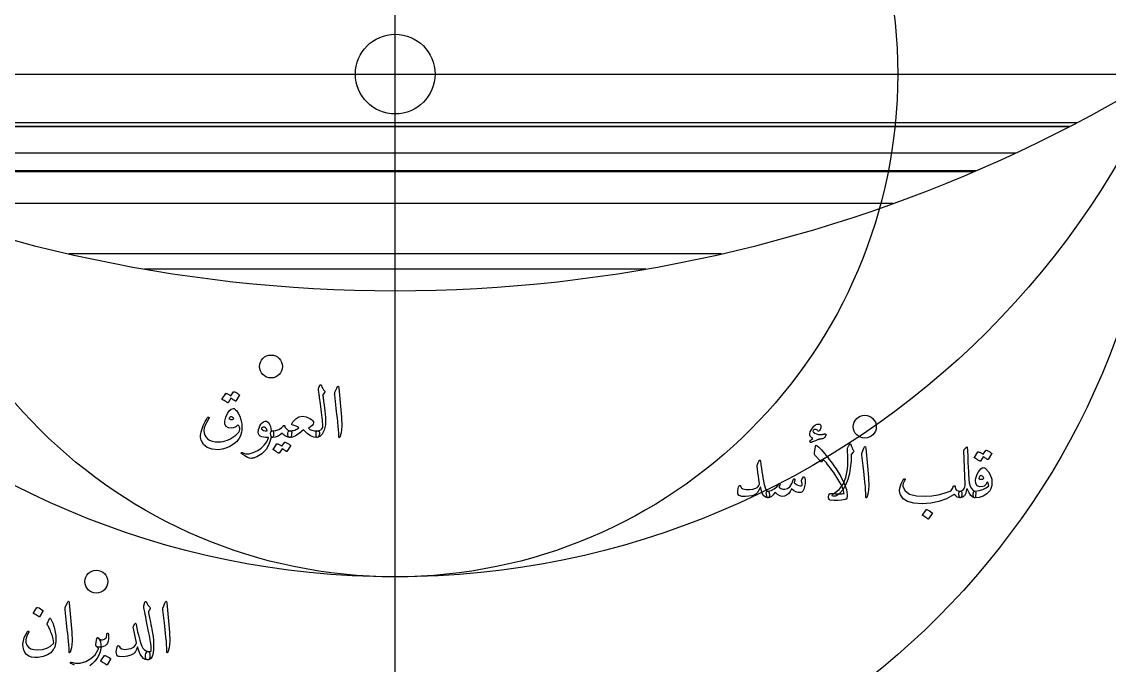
# Model space of a CAD drawing. Header units: millimetres. Extents: x -91 to 91, y -91 to 118.
# Drawn here: x -26.1 to 49.9, y -41.3 to 3.6 of the extents above; entities that cross this region are included whole.
import ezdxf

# ---------------------------------------------------------------- set-up
doc = ezdxf.new("R2010")
doc.units = ezdxf.units.MM
for name, color, linetype in [('CUT_INNER', 6, 'Continuous'), ('ENGRAVE', 7, 'Continuous'), ('ENGRAVE_FINE', 8, 'Continuous'), ('TEXT', 5, 'Continuous')]:
    doc.layers.add(name, color=color, linetype=linetype)

msp = doc.modelspace()

# ---------------------------------------------------------------- linework, layer by layer
at = {"layer": 'CUT_INNER'}
msp.add_circle((0, 0), 2.78, dxfattribs=at)
at = {"layer": 'ENGRAVE'}
for points in [[(0, -81.9), (0, 81.9)], [(0, -81.9), (0, 81.9)], [(-81.9, 0), (81.9, 0)]]:
    msp.add_lwpolyline(points, dxfattribs=at)
for centre, radius in [((0, 0), 90.5359), ((0, 0), 88.1535), ((0, 0), 83.7291), ((0, 0), 81.9), ((0, 23.4034), 58.4966), ((0, 0), 53.6109), ((0, 0), 35.0931), ((-8.672, -20.4102), 0.8), ((32.7963, -24.6168), 0.8), ((-20.8782, -35.4228), 0.8)]:
    msp.add_circle(centre, radius, dxfattribs=at)
msp.add_arc((0, 87.485), 102.6048, 219.725372, 320.274628, dxfattribs=at)
at = {"layer": 'ENGRAVE_FINE'}
for points in [[(47.6005, -3.4102), (-47.6005, -3.4102)], [(47.1392, -3.6503), (-47.1392, -3.6503)], [(47.0811, -3.6803), (-47.0811, -3.6803)], [(43.349, -5.5129), (-43.349, -5.5129)], [(40.5577, -6.7637), (-40.5577, -6.7637)], [(40.4367, -6.8157), (-40.4367, -6.8157)], [(34.7867, -9.0429), (-34.7867, -9.0429)], [(22.7858, -12.5578), (-22.7858, -12.5578)], [(17.5041, -13.6157), (-17.5041, -13.6157)]]:
    msp.add_lwpolyline(points, dxfattribs=at)
at = {"layer": 'TEXT'}
for points in [[(-5.3603, -21.9653), (-5.3255, -21.881), (-5.2983, -21.8142), (-5.279, -21.7648), (-5.2673, -21.7328), (-5.2583, -21.7125), (-5.2467, -21.6979), (-5.2325, -21.6892), (-5.2157, -21.6863), (-5.1966, -21.6895), (-5.1808, -21.6992), (-5.1682, -21.7154), (-5.1589, -21.738), (-5.1159, -21.8487), (-5.0646, -21.9485), (-5.0048, -22.0373), (-4.9367, -22.1151), (-4.9176, -22.14), (-4.9122, -22.1681), (-4.9202, -22.1994), (-4.9419, -22.234), (-5.0555, -22.3941), (-5.0478, -22.4658), (-5.04, -22.5362), (-5.0323, -22.6053), (-5.0245, -22.6731), (-5.0168, -22.7396), (-5.009, -22.8049), (-5.0013, -22.8688), (-4.9935, -22.9314), (-4.9222, -23.5114), (-4.8786, -23.9647), (-4.8628, -24.2915), (-4.8747, -24.4917), (-4.9722, -24.855), (-5.0994, -25.1233), (-5.2564, -25.2967), (-5.443, -25.3752), (-5.4482, -25.3752), (-5.4533, -25.3752), (-5.4585, -25.3752), (-5.4637, -25.3752), (-5.4944, -25.3461), (-5.514, -25.2796), (-5.5228, -25.1756), (-5.5205, -25.0342), (-5.5157, -24.9819), (-5.5011, -24.9438), (-5.4769, -24.9199), (-5.443, -24.9102), (-5.3119, -24.884), (-5.2028, -24.8366), (-5.1156, -24.7678), (-5.0504, -24.6777), (-5.0547, -24.5695), (-5.0626, -24.4465), (-5.0741, -24.3086), (-5.0891, -24.1559), (-5.1074, -23.9889), (-5.1285, -23.8084), (-5.1526, -23.6144), (-5.1795, -23.4067), (-5.2044, -23.2027), (-5.2273, -23.0193), (-5.2483, -22.8565), (-5.2673, -22.7144), (-5.2838, -22.593), (-5.2971, -22.4923), (-5.3071, -22.4122), (-5.3138, -22.3528), (-5.3655, -22.0583), (-5.3671, -22.0292), (-5.3668, -22.0041), (-5.3645, -21.9827), (-5.3603, -21.9653)], [(-4.0791, -21.9136), (-4.0297, -21.8181), (-3.9899, -21.7845), (-3.9599, -21.8129), (-3.9396, -21.9033), (-3.8207, -23.1691), (-3.75, -23.946), (-3.7342, -24.5666), (-3.7733, -25.0309), (-3.8672, -25.339), (-3.8844, -25.3642), (-3.8995, -25.3777), (-3.9128, -25.3797), (-3.9241, -25.37), (-3.9331, -25.3548), (-3.9396, -25.3351), (-3.9434, -25.3109), (-3.9447, -25.2822), (-3.9447, -25.0584), (-3.9551, -24.8211), (-3.9757, -24.5702), (-4.0067, -24.3057), (-4.0135, -24.2366), (-4.0339, -24.05), (-4.0678, -23.7458), (-4.1152, -23.3241), (-4.2289, -22.389), (-4.2315, -22.3392), (-4.2289, -22.2934), (-4.2211, -22.2514), (-4.2082, -22.2133)], [(-11.3018, -22.1823), (-11.2953, -22.1758), (-11.2863, -22.172), (-11.2746, -22.1707), (-11.2604, -22.172), (-11.2096, -22.191), (-11.1603, -22.212), (-11.1127, -22.2349), (-11.0667, -22.2598), (-11.022, -22.2869), (-10.9782, -22.3166), (-10.9354, -22.3489), (-10.8936, -22.3838), (-10.8855, -22.3944), (-10.882, -22.4057), (-10.883, -22.4177), (-10.8884, -22.4303), (-11.1364, -22.8229), (-11.1432, -22.8281), (-11.1532, -22.8281), (-11.1665, -22.8229), (-11.1829, -22.8126), (-11.1942, -22.8031), (-11.2126, -22.79), (-11.2382, -22.7734), (-11.2708, -22.7532), (-11.3108, -22.7291), (-11.3586, -22.7009), (-11.4141, -22.6684), (-11.4774, -22.6318), (-11.6737, -22.9366), (-11.6828, -22.946), (-11.6944, -22.9482), (-11.7086, -22.9434), (-11.7254, -22.9314), (-11.7399, -22.9211), (-11.7629, -22.9056), (-11.7942, -22.8849), (-11.8339, -22.8591), (-11.8827, -22.8281), (-11.9411, -22.7919), (-12.0092, -22.7506), (-12.0871, -22.7041), (-12.0951, -22.6964), (-12.0987, -22.6886), (-12.0977, -22.6809), (-12.0922, -22.6731), (-11.8391, -22.296), (-11.8326, -22.2895), (-11.8236, -22.2856), (-11.812, -22.2843), (-11.7977, -22.2856), (-11.7545, -22.2997), (-11.7125, -22.316), (-11.6718, -22.3345), (-11.6324, -22.3554), (-11.5943, -22.3781), (-11.5575, -22.4025), (-11.522, -22.4285), (-11.4878, -22.4561)], [(-11.3018, -23.3447), (-11.2533, -23.3541), (-11.201, -23.3822), (-11.1448, -23.429), (-11.0848, -23.4946), (-10.9614, -23.6715), (-10.86, -23.8821), (-10.7806, -24.1262), (-10.7231, -24.4039), (-10.7063, -24.5495), (-10.7025, -24.6971), (-10.7115, -24.8466), (-10.7335, -24.998), (-10.809, -25.2441), (-10.9272, -25.4656), (-11.088, -25.6625), (-11.2914, -25.835), (-11.5591, -25.9987), (-11.8249, -26.1178), (-12.0887, -26.1924), (-12.3506, -26.2225), (-12.7826, -26.1928), (-13.1281, -26.0726), (-13.3871, -25.8621), (-13.5595, -25.5612), (-13.586, -25.4588), (-13.5983, -25.348), (-13.5963, -25.2289), (-13.5802, -25.1013), (-13.5543, -24.9617), (-13.5182, -24.8217), (-13.4717, -24.6814), (-13.4148, -24.5408), (-13.3486, -24.3998), (-13.2741, -24.2586), (-13.1911, -24.117), (-13.0997, -23.9751), (-13.0865, -23.9599), (-13.0726, -23.9505), (-13.058, -23.947), (-13.0429, -23.9492), (-13.0264, -23.955), (-13.0132, -23.9621), (-13.0031, -23.9705), (-12.9964, -23.9802), (-12.9912, -23.9941), (-12.9912, -24.0099), (-12.9964, -24.0277), (-13.0067, -24.0474), (-13.1585, -24.2873), (-13.2676, -24.5059), (-13.3341, -24.7032), (-13.358, -24.8792), (-13.3445, -25.0432), (-13.2986, -25.1943), (-13.2205, -25.3325), (-13.11, -25.4578), (-12.9654, -25.5628), (-12.7897, -25.6348), (-12.583, -25.6738), (-12.3454, -25.68), (-12.1838, -25.6658), (-12.0244, -25.6387), (-11.8673, -25.5986), (-11.7125, -25.5457), (-11.5602, -25.4795), (-11.4109, -25.3997), (-11.2645, -25.3064), (-11.1209, -25.1995), (-11.0092, -25.0997), (-10.9272, -25.0019), (-10.8749, -24.906), (-10.8523, -24.812), (-10.8545, -24.7216), (-10.8768, -24.6364), (-10.9191, -24.5563), (-10.9814, -24.4814), (-11.1406, -24.6189), (-11.3031, -24.7009), (-11.4687, -24.7274), (-11.6376, -24.6984), (-11.8087, -24.5995), (-11.8985, -24.4426), (-11.9069, -24.2276), (-11.8339, -23.9544), (-11.7154, -23.6877), (-11.5872, -23.4972), (-11.4493, -23.3828), (-11.3018, -23.3447)], [(-11.2759, -24.0525), (-11.3289, -23.9983), (-11.3793, -23.9596), (-11.4271, -23.9363), (-11.4723, -23.9286), (-11.5107, -23.9353), (-11.5485, -23.9557), (-11.5856, -23.9896), (-11.6221, -24.0371), (-11.5862, -24.0693), (-11.5459, -24.0939), (-11.501, -24.1107), (-11.4516, -24.1197), (-11.4057, -24.1175), (-11.3612, -24.1055), (-11.3179, -24.0839), (-11.2759, -24.0525)], [(-8.6979, -25.432), (-8.819, -25.8573), (-9.0221, -26.2134), (-9.3072, -26.5005), (-9.6743, -26.7184), (-9.7257, -26.7406), (-9.7764, -26.7604), (-9.8264, -26.778), (-9.8758, -26.7934), (-9.9243, -26.8061), (-9.9714, -26.816), (-10.0173, -26.8229), (-10.0618, -26.8269), (-10.1729, -26.8111), (-10.3201, -26.7533), (-10.5035, -26.6535), (-10.7231, -26.5118), (-10.7467, -26.4914), (-10.7606, -26.4717), (-10.7648, -26.4527), (-10.7593, -26.4343), (-10.747, -26.4201), (-10.7309, -26.4136), (-10.7109, -26.4149), (-10.687, -26.424), (-10.4587, -26.4979), (-10.2026, -26.4976), (-9.9188, -26.423), (-9.6072, -26.2741), (-9.3527, -26.1014), (-9.1422, -25.8983), (-8.9756, -25.6648), (-8.8529, -25.401), (-8.8538, -25.3916), (-8.8567, -25.3842), (-8.8616, -25.3787), (-8.8684, -25.3752), (-9.0463, -25.3648), (-9.1977, -25.3442), (-9.3227, -25.3132), (-9.4212, -25.2718), (-9.4974, -25.2079), (-9.5452, -25.1194), (-9.5645, -25.0064), (-9.5555, -24.8688), (-9.5526, -24.8506), (-9.549, -24.832), (-9.5448, -24.8131), (-9.54, -24.7939), (-9.5345, -24.7741), (-9.5284, -24.7532), (-9.5216, -24.7315), (-9.5142, -24.7087), (-9.4535, -24.5611), (-9.3798, -24.4387), (-9.2933, -24.3415), (-9.1939, -24.2695), (-9.0921, -24.2301), (-8.9988, -24.2308), (-8.9139, -24.2715), (-8.8374, -24.3522), (-8.7705, -24.4646), (-8.7198, -24.595), (-8.6853, -24.7436), (-8.6669, -24.9102), (-8.6567, -24.91), (-8.6469, -24.9095), (-8.6373, -24.9087), (-8.6281, -24.9076), (-8.6189, -24.9065), (-8.6094, -24.9057), (-8.5995, -24.9052), (-8.5894, -24.905), (-8.5545, -24.9124), (-8.5274, -24.9347), (-8.508, -24.9719), (-8.4964, -25.0238), (-8.4915, -25.081), (-8.4925, -25.1388), (-8.4993, -25.1972), (-8.5119, -25.2563), (-8.5283, -25.3083), (-8.5468, -25.3455), (-8.5671, -25.3677), (-8.5894, -25.3752), (-8.6875, -25.3752), (-8.6882, -25.3845), (-8.6901, -25.3971), (-8.6934, -25.4129), (-8.6979, -25.432)], [(-5.443, -24.9102), (-5.3674, -24.9215), (-5.3164, -24.9554), (-5.29, -25.0119), (-5.288, -25.091), (-5.3132, -25.2134), (-5.3474, -25.3015), (-5.3907, -25.3555), (-5.443, -25.3752), (-5.681, -25.3535), (-5.9196, -25.2576), (-6.1589, -25.0875), (-6.3988, -24.843), (-6.7014, -25.0778), (-6.9581, -25.2447), (-7.1689, -25.3438), (-7.3339, -25.3752), (-7.3885, -25.3629), (-7.4334, -25.3261), (-7.4686, -25.2647), (-7.4941, -25.1788), (-7.5015, -25.0652), (-7.4773, -24.9825), (-7.4214, -24.9308), (-7.3339, -24.9102), (-7.2543, -24.9024), (-7.1757, -24.8895), (-7.098, -24.8714), (-7.0214, -24.8482), (-6.9456, -24.8194), (-6.8709, -24.7849), (-6.7971, -24.7445), (-6.7243, -24.6984), (-6.8137, -24.6254), (-6.9219, -24.5666), (-7.0488, -24.5221), (-7.1944, -24.4917), (-7.2077, -24.4862), (-7.2164, -24.4749), (-7.2206, -24.4578), (-7.2203, -24.4349), (-7.1957, -24.3558), (-7.1428, -24.2682), (-7.0614, -24.1723), (-6.9516, -24.068), (-6.7227, -23.9308), (-6.4802, -23.8808), (-6.2241, -23.9179), (-5.9545, -24.0422), (-5.8402, -24.1217), (-5.7607, -24.1998), (-5.7162, -24.2766), (-5.7065, -24.3522), (-5.7349, -24.4336), (-5.8047, -24.5227), (-5.9157, -24.6196), (-6.0681, -24.7242), (-5.9593, -24.8056), (-5.8189, -24.8637), (-5.6468, -24.8986), (-5.443, -24.9102)], [(-8.9459, -24.8533), (-9.0001, -24.7587), (-9.0595, -24.6919), (-9.1241, -24.6528), (-9.1939, -24.6415), (-9.2355, -24.6525), (-9.2726, -24.6699), (-9.3053, -24.6938), (-9.3333, -24.7242), (-9.3424, -24.7403), (-9.3437, -24.7578), (-9.3372, -24.7765), (-9.323, -24.7965), (-9.2697, -24.8433), (-9.1926, -24.8753), (-9.0915, -24.8924), (-8.9665, -24.8947), (-8.9536, -24.8921), (-8.9459, -24.8843), (-8.9433, -24.8714), (-8.9459, -24.8533)], [(-7.3339, -24.9102), (-7.2929, -24.9234), (-7.2629, -24.9373), (-7.2438, -24.9518), (-7.2358, -24.967), (-7.2319, -24.9903), (-7.2306, -25.0187), (-7.2319, -25.0523), (-7.2358, -25.091), (-7.2555, -25.2153), (-7.2784, -25.3041), (-7.3045, -25.3574), (-7.3339, -25.3752), (-7.4734, -25.3555), (-7.6129, -25.2964), (-7.7524, -25.1979), (-7.8919, -25.06), (-8.0249, -25.1863), (-8.1864, -25.2809), (-8.3763, -25.3438), (-8.5945, -25.3752), (-8.6181, -25.3703), (-8.6372, -25.3558), (-8.6517, -25.3316), (-8.6617, -25.2977), (-8.703, -25.0807), (-8.7076, -25.0565), (-8.7056, -25.0303), (-8.6972, -25.0022), (-8.6824, -24.9722), (-8.6653, -24.9489), (-8.6449, -24.9308), (-8.6213, -24.9179), (-8.5945, -24.9102), (-8.3336, -24.8714), (-8.1192, -24.8017), (-7.9513, -24.7009), (-7.8299, -24.5692), (-7.8157, -24.5511), (-7.7989, -24.5382), (-7.7795, -24.5304), (-7.7576, -24.5279), (-7.7372, -24.5308), (-7.7227, -24.5395), (-7.714, -24.554), (-7.7111, -24.5744), (-7.7104, -24.5937), (-7.7085, -24.6105), (-7.7053, -24.6247), (-7.7007, -24.6364), (-7.6139, -24.7407), (-7.5238, -24.8211), (-7.4305, -24.8776), (-7.3339, -24.9102)], [(29.9056, -25.4382), (29.8383, -25.4508), (29.7758, -25.4628), (29.7182, -25.4741), (29.6654, -25.4847), (29.6178, -25.4951), (29.5756, -25.5054), (29.539, -25.5157), (29.5078, -25.5261), (29.4762, -25.5378), (29.4381, -25.5525), (29.3935, -25.5701), (29.3425, -25.5906), (29.285, -25.6144), (29.2211, -25.6417), (29.1507, -25.6725), (29.0738, -25.7069), (29.0425, -25.7172), (29.0157, -25.7172), (28.9934, -25.7069), (28.9757, -25.6862), (28.965, -25.6355), (28.995, -25.5764), (29.0658, -25.5089), (29.1772, -25.4331), (29.0919, -25.3846), (29.0273, -25.3323), (28.9834, -25.2761), (28.9602, -25.2161), (28.9557, -25.1027), (28.9834, -24.9797), (29.0435, -24.847), (29.1358, -24.7046), (29.2459, -24.577), (29.3593, -24.4889), (29.4758, -24.4401), (29.5956, -24.4308), (29.6625, -24.4476), (29.708, -24.4824), (29.7322, -24.5354), (29.7351, -24.6064), (29.7235, -24.6833), (29.7041, -24.7537), (29.677, -24.8176), (29.6421, -24.8751), (29.6073, -24.9154), (29.575, -24.9332), (29.5453, -24.9284), (29.5181, -24.9009), (29.4871, -24.8599), (29.451, -24.8299), (29.4097, -24.8108), (29.3632, -24.8027), (29.3144, -24.8027), (29.2715, -24.8131), (29.2343, -24.8337), (29.203, -24.8647), (29.1801, -24.9022), (29.1733, -24.9371), (29.1827, -24.9694), (29.2082, -24.9991), (29.3037, -25.0698), (29.42, -25.1218), (29.5569, -25.155), (29.7145, -25.1696), (29.7282, -25.1691), (29.7435, -25.1676), (29.7605, -25.1652), (29.7791, -25.1618), (29.7992, -25.1578), (29.821, -25.1534), (29.8444, -25.1487), (29.8695, -25.1437), (29.8966, -25.1387), (29.9211, -25.134), (29.9431, -25.1297), (29.9625, -25.1257), (29.9796, -25.1223), (29.9948, -25.1198), (30.008, -25.1184), (30.0193, -25.1179), (30.0406, -25.1202), (30.058, -25.1269), (30.0716, -25.1382), (30.0813, -25.1541), (30.0874, -25.1692), (30.0903, -25.1838), (30.09, -25.1977), (30.0865, -25.2109), (30.0364, -25.3045), (29.9896, -25.3736), (29.946, -25.4182), (29.9056, -25.4382)], [(-7.7266, -25.7058), (-7.7201, -25.6994), (-7.7111, -25.6955), (-7.6995, -25.6942), (-7.6852, -25.6955), (-7.6344, -25.7145), (-7.5851, -25.7355), (-7.5375, -25.7584), (-7.4915, -25.7833), (-7.4468, -25.8104), (-7.403, -25.8401), (-7.3602, -25.8724), (-7.3184, -25.9073), (-7.3104, -25.918), (-7.3068, -25.9293), (-7.3078, -25.9412), (-7.3133, -25.9538), (-7.5613, -26.3465), (-7.568, -26.3516), (-7.578, -26.3516), (-7.5913, -26.3465), (-7.6078, -26.3361), (-7.6191, -26.3266), (-7.6375, -26.3135), (-7.663, -26.2969), (-7.6956, -26.2767), (-7.7356, -26.2527), (-7.7834, -26.2244), (-7.839, -26.1919), (-7.9022, -26.1553), (-8.0986, -26.4601), (-8.1076, -26.4695), (-8.1192, -26.4717), (-8.1334, -26.4669), (-8.1502, -26.4549), (-8.1648, -26.4446), (-8.1877, -26.4291), (-8.219, -26.4085), (-8.2587, -26.3826), (-8.3075, -26.3516), (-8.3659, -26.3155), (-8.4341, -26.2741), (-8.5119, -26.2276), (-8.52, -26.2199), (-8.5235, -26.2121), (-8.5225, -26.2044), (-8.517, -26.1966), (-8.2639, -25.8195), (-8.2574, -25.813), (-8.2484, -25.8091), (-8.2368, -25.8079), (-8.2226, -25.8091), (-8.1793, -25.8232), (-8.1373, -25.8395), (-8.0966, -25.8581), (-8.0572, -25.8789), (-8.0191, -25.9017), (-7.9823, -25.926), (-7.9468, -25.952), (-7.9126, -25.9796)], [(31.0061, -29.3027), (30.925, -29.3709), (30.8369, -29.4203), (30.7416, -29.4509), (30.6393, -29.4629), (30.5805, -29.4597), (30.5385, -29.45), (30.5133, -29.4338), (30.5049, -29.4112), (30.5127, -29.3822), (30.5359, -29.3518), (30.5747, -29.3202), (30.6289, -29.2872), (31.0022, -29.0066), (31.2851, -28.6298), (31.4775, -28.1567), (31.5796, -27.5875), (31.6038, -27.2701), (31.6144, -26.9533), (31.6115, -26.6372), (31.5951, -26.3217), (31.5902, -26.2303), (31.5912, -26.1577), (31.598, -26.1037), (31.6106, -26.0685), (31.6374, -26.022), (31.6609, -25.9807), (31.6813, -25.9445), (31.6984, -25.9135), (31.7126, -25.8877), (31.7242, -25.867), (31.7333, -25.8515), (31.7397, -25.8412), (31.7526, -25.828), (31.7656, -25.8192), (31.7785, -25.8151), (31.7914, -25.8154), (31.8075, -25.8215), (31.8198, -25.8296), (31.8282, -25.8396), (31.8327, -25.8515), (31.8715, -25.9881), (31.9102, -26.0982), (31.949, -26.1819), (31.9877, -26.239), (32.0171, -26.2797), (32.0278, -26.3191), (32.0197, -26.3572), (31.9929, -26.394), (31.8482, -26.5438), (31.8506, -26.6912), (31.8476, -26.8441), (31.839, -27.0025), (31.825, -27.1664), (31.8058, -27.3361), (31.7817, -27.5119), (31.7528, -27.6939), (31.7191, -27.882), (31.6106, -28.3059), (31.4556, -28.684), (31.2541, -29.0163), (31.0061, -29.3027)], [(30.3964, -29.2717), (30.574, -29.2874), (30.7348, -29.2982), (30.8789, -29.3042), (31.0061, -29.3053), (31.1168, -29.3019), (31.2115, -29.2943), (31.2899, -29.2825), (31.3522, -29.2666), (31.2873, -28.9882), (31.1443, -28.6543), (30.9231, -28.2649), (30.6238, -27.82), (30.5062, -27.6564), (30.3964, -27.5067), (30.2944, -27.371), (30.2001, -27.2491), (30.1136, -27.1414), (30.0348, -27.0482), (29.9638, -26.9696), (29.9005, -26.9055), (29.823, -27.0398), (29.79, -27.056), (29.7584, -27.0579), (29.728, -27.0456), (29.699, -27.0192), (29.3425, -26.6368), (29.3096, -26.5913), (29.2882, -26.5426), (29.2786, -26.4906), (29.2805, -26.4353), (29.3528, -25.9859), (29.3596, -25.9542), (29.3696, -25.9316), (29.3829, -25.9181), (29.3993, -25.9135), (29.4762, -25.9468), (29.5982, -26.0517), (29.7655, -26.2284), (29.978, -26.4767), (30.0947, -26.6179), (30.2072, -26.7576), (30.3156, -26.8956), (30.4197, -27.0321), (30.5196, -27.1669), (30.6154, -27.3001), (30.7069, -27.4317), (30.7943, -27.5616), (31.1181, -28.0928), (31.3561, -28.5704), (31.5082, -28.9944), (31.5744, -29.3647), (31.5708, -29.4942), (31.5447, -29.5933), (31.4959, -29.6621), (31.4246, -29.7005), (31.1785, -29.749), (30.9208, -29.7703), (30.6515, -29.7645), (30.3706, -29.7315), (30.3448, -29.7273), (30.3241, -29.7199), (30.3086, -29.7093), (30.2983, -29.6954), (30.265, -29.5885), (30.2582, -29.49), (30.2779, -29.3999), (30.3241, -29.3182), (30.3441, -29.294), (30.3629, -29.2782), (30.3803, -29.2708), (30.3964, -29.2717)], [(32.7317, -26.1202), (32.7811, -26.0246), (32.8208, -25.991), (32.8508, -26.0194), (32.8712, -26.1099), (32.99, -27.3756), (33.0607, -28.1525), (33.0765, -28.7732), (33.0375, -29.2375), (32.9435, -29.5456), (32.9264, -29.5707), (32.9112, -29.5843), (32.898, -29.5862), (32.8867, -29.5766), (32.8776, -29.5614), (32.8712, -29.5417), (32.8673, -29.5175), (32.866, -29.4887), (32.866, -29.2649), (32.8557, -29.0276), (32.835, -28.7767), (32.804, -28.5123), (32.7972, -28.4432), (32.7769, -28.2565), (32.743, -27.9523), (32.6955, -27.5306), (32.5819, -26.5955), (32.5793, -26.5458), (32.5819, -26.4999), (32.5896, -26.458), (32.6025, -26.4198)], [(40.4865, -29.1167), (40.5136, -29.1319), (40.533, -29.1619), (40.5446, -29.2068), (40.5485, -29.2666), (40.5408, -29.4064), (40.5279, -29.5055), (40.5098, -29.564), (40.4865, -29.5817), (40.3441, -29.5291), (40.2114, -29.4125), (40.0884, -29.232), (39.975, -28.9876), (39.9515, -28.942), (39.9324, -28.9295), (39.9179, -28.9498), (39.9079, -29.0031), (39.8491, -29.2524), (39.7555, -29.4319), (39.627, -29.5417), (39.4636, -29.5817), (39.4484, -29.5782), (39.4339, -29.5675), (39.42, -29.5497), (39.4067, -29.5249), (39.3638, -29.3657), (39.3589, -29.2446), (39.3922, -29.1616), (39.4636, -29.1167), (39.5485, -29.0838), (39.6224, -29.0418), (39.6854, -28.9908), (39.7374, -28.9307), (39.771, -28.87), (39.7942, -28.8016), (39.8071, -28.7254), (39.8097, -28.6414), (39.7219, -26.301), (39.7232, -26.2703), (39.7271, -26.2455), (39.7335, -26.2264), (39.7426, -26.2132), (39.8924, -26.0375), (39.9153, -26.0178), (39.9324, -26.0156), (39.9437, -26.0308), (39.9492, -26.0634), (39.9545, -26.1283), (39.9602, -26.199), (39.9662, -26.2755), (39.9725, -26.3579), (39.9784, -26.446), (39.9834, -26.54), (39.9875, -26.6397), (39.9905, -26.7453), (40.0035, -27.1168), (40.0164, -27.446), (40.0293, -27.7329), (40.0422, -27.9775), (40.0548, -28.1795), (40.0668, -28.3385), (40.0781, -28.4546), (40.0887, -28.5278), (40.1601, -28.7622), (40.2502, -28.9385), (40.359, -29.0567), (40.4865, -29.1167)], [(41.2408, -26.2649), (41.2473, -26.2584), (41.2563, -26.2545), (41.268, -26.2532), (41.2822, -26.2545), (41.333, -26.2736), (41.3823, -26.2946), (41.4299, -26.3175), (41.4759, -26.3424), (41.5206, -26.3695), (41.5644, -26.3992), (41.6072, -26.4315), (41.649, -26.4663), (41.657, -26.477), (41.6606, -26.4883), (41.6596, -26.5003), (41.6541, -26.5128), (41.4062, -26.9055), (41.3994, -26.9107), (41.3894, -26.9107), (41.3761, -26.9055), (41.3597, -26.8952), (41.3484, -26.8856), (41.3299, -26.8726), (41.3044, -26.8559), (41.2718, -26.8357), (41.2318, -26.8117), (41.184, -26.7834), (41.1285, -26.751), (41.0652, -26.7143), (40.8688, -27.0192), (40.8598, -27.0285), (40.8482, -27.0308), (40.834, -27.0259), (40.8172, -27.014), (40.8026, -27.0037), (40.7797, -26.9882), (40.7484, -26.9675), (40.7087, -26.9417), (40.6599, -26.9107), (40.6015, -26.8745), (40.5333, -26.8332), (40.4555, -26.7867), (40.4475, -26.7789), (40.4439, -26.7712), (40.4449, -26.7634), (40.4504, -26.7557), (40.7035, -26.3785), (40.71, -26.3721), (40.719, -26.3682), (40.7306, -26.3669), (40.7448, -26.3682), (40.7881, -26.3822), (40.8301, -26.3985), (40.8708, -26.4171), (40.9102, -26.4379), (40.9483, -26.4607), (40.9851, -26.4851), (41.0206, -26.5111), (41.0548, -26.5387)], [(26.0205, -29.1167), (26.0579, -29.1348), (26.0876, -29.1632), (26.1096, -29.202), (26.1238, -29.2511), (26.1332, -29.3118), (26.1354, -29.3699), (26.1306, -29.4254), (26.1186, -29.4784), (26.1009, -29.5236), (26.0786, -29.5559), (26.0518, -29.5753), (26.0205, -29.5817), (25.8658, -29.5388), (25.7376, -29.4306), (25.6359, -29.2572), (25.5606, -29.0186), (25.551, -28.9774), (25.5426, -28.9417), (25.5355, -28.9115), (25.5296, -28.8868), (25.5251, -28.8676), (25.5219, -28.8539), (25.52, -28.8457), (25.5193, -28.8429), (25.5116, -28.8277), (25.5038, -28.8235), (25.4961, -28.8303), (25.4883, -28.8481), (25.4005, -29.0463), (25.3023, -29.202), (25.1938, -29.315), (25.075, -29.3854), (24.9026, -29.4396), (24.7004, -29.4732), (24.4686, -29.4861), (24.207, -29.4784), (24.0323, -29.4245), (23.9371, -29.2937), (23.9213, -29.0861), (23.9849, -28.8016), (23.9994, -28.7674), (24.0172, -28.7422), (24.0382, -28.726), (24.0624, -28.7189), (24.0863, -28.7212), (24.1063, -28.7331), (24.1224, -28.7548), (24.1347, -28.7861), (24.1609, -28.8529), (24.1928, -28.9036), (24.2306, -28.9382), (24.2742, -28.9566), (24.5186, -28.994), (24.7508, -28.9979), (24.9707, -28.9682), (25.1783, -28.9049), (25.2684, -28.8578), (25.3424, -28.7938), (25.4002, -28.7131), (25.4418, -28.6156), (25.4392, -28.5694), (25.4263, -28.4619), (25.4031, -28.293), (25.3695, -28.0628), (25.3524, -27.9396), (25.3372, -27.8284), (25.324, -27.7291), (25.3127, -27.6417), (25.303, -27.567), (25.2946, -27.5054), (25.2875, -27.4572), (25.2817, -27.4221), (25.2768, -27.3685), (25.2778, -27.3214), (25.2846, -27.2807), (25.2972, -27.2465), (25.3172, -27.204), (25.3359, -27.1645), (25.3533, -27.1278), (25.3695, -27.0941), (25.384, -27.0632), (25.3966, -27.0353), (25.4073, -27.0103), (25.416, -26.9882), (25.425, -26.9704), (25.4367, -26.9585), (25.4509, -26.9523), (25.4677, -26.952), (25.4861, -26.9591), (25.4999, -26.9701), (25.5093, -26.9849), (25.5141, -27.0037), (25.5456, -27.268), (25.5781, -27.5184), (25.6115, -27.7549), (25.6459, -27.9775), (25.6809, -28.1863), (25.7163, -28.3812), (25.752, -28.5621), (25.788, -28.7293), (25.8316, -28.8852), (25.8848, -29.0018), (25.9478, -29.079), (26.0205, -29.1167)], [(28.5262, -28.1093), (28.5375, -28.1015), (28.5507, -28.1041), (28.5659, -28.117), (28.583, -28.1403), (28.6014, -28.1797), (28.6153, -28.2359), (28.6247, -28.3088), (28.6295, -28.3986), (28.6311, -28.5006), (28.6256, -28.6001), (28.6131, -28.697), (28.5934, -28.7912), (28.5359, -28.9747), (28.4719, -29.1064), (28.4015, -29.1865), (28.3247, -29.2149), (28.1429, -29.2042), (27.9747, -29.1568), (27.82, -29.0725), (27.6789, -28.9514), (27.582, -29.1422), (27.4671, -29.2911), (27.334, -29.398), (27.1829, -29.4629), (27.0244, -29.4771), (26.8639, -29.4371), (26.7015, -29.3428), (26.5371, -29.1942), (26.4041, -29.3638), (26.2736, -29.4848), (26.1457, -29.5575), (26.0205, -29.5817), (25.9953, -29.5675), (25.9714, -29.5249), (25.9488, -29.4538), (25.9275, -29.3544), (25.9197, -29.2562), (25.9326, -29.1839), (25.9662, -29.1374), (26.0205, -29.1167), (26.2588, -29.0628), (26.4674, -28.9579), (26.6462, -28.8019), (26.7954, -28.5949), (26.8035, -28.5836), (26.8122, -28.5756), (26.8216, -28.5707), (26.8316, -28.5691), (26.8439, -28.5704), (26.8548, -28.5743), (26.8645, -28.5807), (26.8729, -28.5898), (26.8778, -28.6175), (26.8665, -28.6647), (26.839, -28.7312), (26.7954, -28.8171), (26.8526, -28.8833), (26.9414, -28.932), (27.0618, -28.9634), (27.2139, -28.9772), (27.4035, -28.9375), (27.5691, -28.808), (27.7109, -28.5888), (27.8287, -28.2798), (27.8345, -28.2639), (27.8416, -28.2526), (27.85, -28.2459), (27.8597, -28.2436), (27.8742, -28.2449), (27.8868, -28.2488), (27.8975, -28.2552), (27.9062, -28.2643), (27.9127, -28.2772), (27.9165, -28.2901), (27.9178, -28.303), (27.9165, -28.3159), (27.8649, -28.5329), (27.9253, -28.5865), (27.9979, -28.6337), (28.0828, -28.6744), (28.18, -28.7086), (28.2746, -28.7309), (28.3467, -28.7357), (28.3961, -28.7231), (28.4229, -28.6931), (28.4316, -28.6472), (28.4267, -28.582), (28.4083, -28.4974), (28.3764, -28.3934), (28.3819, -28.364), (28.4087, -28.3069), (28.4568, -28.222), (28.5262, -28.1093)], [(41.0755, -27.4686), (41.111, -27.4738), (41.1504, -27.4893), (41.1937, -27.5151), (41.2408, -27.5513), (41.4426, -27.7664), (41.5831, -28.0085), (41.6622, -28.2778), (41.68, -28.5743), (41.6642, -28.7286), (41.6322, -28.8662), (41.5841, -28.9869), (41.5198, -29.0909), (41.3115, -29.3056), (41.069, -29.459), (40.7923, -29.551), (40.4814, -29.5817), (40.45, -29.5743), (40.4232, -29.552), (40.401, -29.5149), (40.3832, -29.4629), (40.3766, -29.4342), (40.3722, -29.4048), (40.3701, -29.3747), (40.3703, -29.3441), (40.3721, -29.3137), (40.3748, -29.2846), (40.3785, -29.2569), (40.3832, -29.2304), (40.3971, -29.1845), (40.4181, -29.1503), (40.4462, -29.1277), (40.4814, -29.1167), (40.7842, -29.0761), (41.0471, -29.0005), (41.2699, -28.8901), (41.4527, -28.7448), (41.4439, -28.6721), (41.4333, -28.6143), (41.4207, -28.5714), (41.4062, -28.5433), (41.3887, -28.519), (41.3726, -28.5032), (41.3577, -28.4958), (41.3442, -28.4968), (41.3348, -28.5), (41.3274, -28.5045), (41.3219, -28.5103), (41.3183, -28.5174), (41.2686, -28.6195), (41.2072, -28.6983), (41.1343, -28.7538), (41.0497, -28.7861), (40.8039, -28.8051), (40.6351, -28.7383), (40.543, -28.5856), (40.5279, -28.3469), (40.5485, -28.21), (40.5899, -28.0679), (40.6519, -27.9207), (40.7345, -27.7683), (40.8217, -27.6372), (40.9076, -27.5436), (40.9922, -27.4874), (41.0755, -27.4686)], [(40.905, -28.0266), (40.8537, -28.0411), (40.8133, -28.0796), (40.7839, -28.1419), (40.7655, -28.2281), (40.7658, -28.2417), (40.7668, -28.2514), (40.7684, -28.2572), (40.7707, -28.2591), (40.8227, -28.2717), (40.8753, -28.2785), (40.9286, -28.2794), (40.9825, -28.2746), (41.03, -28.2646), (41.069, -28.2501), (41.0997, -28.231), (41.122, -28.2074), (41.0639, -28.1245), (41.0083, -28.0667), (40.9554, -28.034), (40.905, -28.0266)], [(35.5216, -28.2694), (35.54, -28.2494), (35.559, -28.241), (35.5787, -28.2443), (35.5991, -28.2591), (35.6146, -28.2785), (35.6197, -28.3004), (35.6146, -28.325), (35.5991, -28.3521), (35.5203, -28.4742), (35.4699, -28.5872), (35.4479, -28.6911), (35.4544, -28.7861), (35.6162, -29.098), (35.931, -29.3156), (36.3989, -29.439), (37.0198, -29.4681), (37.4806, -29.4342), (37.9227, -29.3634), (38.346, -29.2559), (38.7506, -29.1116), (38.822, -29.0693), (38.8811, -29.0044), (38.9279, -28.9169), (38.9624, -28.8067), (38.974, -28.7754), (38.9934, -28.7538), (39.0205, -28.7418), (39.0554, -28.7396), (39.0803, -28.7502), (39.098, -28.7719), (39.1087, -28.8045), (39.1122, -28.8481), (39.1365, -28.9559), (39.204, -29.0367), (39.3147, -29.0903), (39.4687, -29.1167), (39.5243, -29.129), (39.5617, -29.1607), (39.5811, -29.2117), (39.5824, -29.2821), (39.5637, -29.4132), (39.5385, -29.5068), (39.5068, -29.563), (39.4687, -29.5817), (39.3554, -29.5669), (39.2479, -29.5223), (39.1462, -29.448), (39.0503, -29.3441), (39.0422, -29.3399), (39.0283, -29.3428), (39.0086, -29.3528), (38.9831, -29.3699), (38.5013, -29.6411), (37.9756, -29.8349), (37.406, -29.9511), (36.7925, -29.9899), (36.2255, -29.9511), (35.7851, -29.8349), (35.4712, -29.6411), (35.2839, -29.3699), (35.2413, -29.2185), (35.2271, -29.0638), (35.2413, -28.9059), (35.2839, -28.7448), (35.3414, -28.5949), (35.4002, -28.4658), (35.4602, -28.3573), (35.5216, -28.2694)], [(37.087, -30.4135), (37.0935, -30.4071), (37.1025, -30.4032), (37.1141, -30.4019), (37.1283, -30.4032), (37.2288, -30.4439), (37.3234, -30.4936), (37.4122, -30.5524), (37.4951, -30.6202), (37.5032, -30.6305), (37.5068, -30.6408), (37.5058, -30.6512), (37.5003, -30.6615), (37.2575, -31.0542), (37.2485, -31.0635), (37.2368, -31.0658), (37.2226, -31.0609), (37.2058, -31.049), (37.1913, -31.0387), (37.1684, -31.0232), (37.1371, -31.0025), (37.0973, -30.9767), (37.0486, -30.9457), (36.9901, -30.9095), (36.922, -30.8682), (36.8442, -30.8217), (36.8338, -30.8139), (36.8287, -30.8062), (36.8287, -30.7984), (36.8338, -30.7907)], [(-22.9138, -36.9263), (-22.8644, -36.8307), (-22.8247, -36.7971), (-22.7947, -36.8255), (-22.7743, -36.9159), (-22.6555, -38.1817), (-22.5848, -38.9586), (-22.569, -39.5792), (-22.608, -40.0436), (-22.702, -40.3516), (-22.7191, -40.3768), (-22.7343, -40.3904), (-22.7475, -40.3923), (-22.7588, -40.3826), (-22.7679, -40.3675), (-22.7743, -40.3478), (-22.7782, -40.3235), (-22.7795, -40.2948), (-22.7795, -40.071), (-22.7898, -39.8337), (-22.8105, -39.5828), (-22.8415, -39.3183), (-22.8483, -39.2492), (-22.8686, -39.0626), (-22.9025, -38.7584), (-22.95, -38.3367), (-23.0637, -37.4016), (-23.0662, -37.3519), (-23.0637, -37.306), (-23.0559, -37.264), (-23.043, -37.2259)], [(-17.4942, -36.8798), (-17.4849, -36.8549), (-17.4723, -36.8372), (-17.4564, -36.8265), (-17.4374, -36.8229), (-17.4203, -36.8259), (-17.4051, -36.8346), (-17.3919, -36.8491), (-17.3806, -36.8694), (-17.3347, -36.9744), (-17.2798, -37.0671), (-17.2159, -37.1475), (-17.1429, -37.2156), (-17.119, -37.2456), (-17.1093, -37.2789), (-17.1138, -37.3154), (-17.1326, -37.3551), (-17.1456, -37.3758), (-17.159, -37.3964), (-17.1728, -37.4171), (-17.1868, -37.4378), (-17.2009, -37.4584), (-17.2146, -37.4791), (-17.228, -37.4998), (-17.2411, -37.5204), (-17.2382, -37.5705), (-17.2139, -37.7103), (-17.1684, -37.9399), (-17.1016, -38.2592), (-17.0644, -38.4347), (-17.0305, -38.5996), (-16.9999, -38.7537), (-16.9724, -38.8973), (-16.9485, -39.0298), (-16.9285, -39.1511), (-16.9123, -39.261), (-16.9001, -39.3597), (-16.8907, -39.4527), (-16.8833, -39.5457), (-16.8778, -39.6387), (-16.8742, -39.7317), (-16.8726, -39.825), (-16.873, -39.9189), (-16.8752, -40.0136), (-16.8794, -40.1088), (-16.9153, -40.4282), (-16.9866, -40.6629), (-17.0935, -40.8131), (-17.2359, -40.8786), (-17.3063, -40.8805), (-17.3625, -40.8605), (-17.4045, -40.8185), (-17.4322, -40.7546), (-17.4464, -40.6794), (-17.4477, -40.6035), (-17.4361, -40.527), (-17.4116, -40.4498), (-17.3786, -40.3784), (-17.3418, -40.3297), (-17.3011, -40.3035), (-17.2566, -40.3), (-17.2222, -40.3024), (-17.1913, -40.3045), (-17.1641, -40.3063), (-17.1403, -40.3077), (-17.1198, -40.3082), (-17.1022, -40.3071), (-17.0875, -40.3043), (-17.0757, -40.3), (-17.0525, -40.2231), (-17.0447, -40.1062), (-17.0525, -39.9493), (-17.0757, -39.7523), (-17.0935, -39.6353), (-17.1158, -39.5011), (-17.1426, -39.3498), (-17.1739, -39.1814), (-17.2094, -38.9956), (-17.2488, -38.792), (-17.2921, -38.5707), (-17.3392, -38.3315), (-17.3857, -38.0978), (-17.4271, -37.8924), (-17.4632, -37.7154), (-17.4942, -37.5669), (-17.5197, -37.4468), (-17.5394, -37.3551), (-17.5533, -37.2918), (-17.5614, -37.2569), (-17.5682, -37.2114), (-17.5678, -37.1626), (-17.5604, -37.1107), (-17.5459, -37.0554), (-17.536, -37.0278), (-17.5272, -37.0018), (-17.5192, -36.9775), (-17.5123, -36.9547), (-17.5063, -36.9335), (-17.5013, -36.914), (-17.4973, -36.8961), (-17.4942, -36.8798)], [(-16.0889, -36.9263), (-16.0395, -36.8307), (-15.9998, -36.7971), (-15.9698, -36.8255), (-15.9495, -36.9159), (-15.8306, -38.1817), (-15.7599, -38.9586), (-15.7441, -39.5792), (-15.7832, -40.0436), (-15.8771, -40.3516), (-15.8942, -40.3768), (-15.9094, -40.3904), (-15.9227, -40.3923), (-15.934, -40.3826), (-15.943, -40.3675), (-15.9495, -40.3478), (-15.9533, -40.3235), (-15.9546, -40.2948), (-15.9546, -40.071), (-15.965, -39.8337), (-15.9856, -39.5828), (-16.0166, -39.3183), (-16.0234, -39.2492), (-16.0437, -39.0626), (-16.0776, -38.7584), (-16.1251, -38.3367), (-16.2388, -37.4016), (-16.2414, -37.3519), (-16.2388, -37.306), (-16.231, -37.264), (-16.2181, -37.2259)], [(-24.0659, -38.0112), (-24.0227, -38.0984), (-23.9807, -38.1895), (-23.94, -38.2844), (-23.9006, -38.3832), (-23.8632, -38.4865), (-23.8283, -38.595), (-23.796, -38.7087), (-23.7663, -38.8275), (-23.7408, -38.9459), (-23.7211, -39.0632), (-23.7072, -39.1797), (-23.6991, -39.2951), (-23.6969, -39.4099), (-23.7004, -39.5244), (-23.7098, -39.6385), (-23.725, -39.7523), (-23.7501, -39.8718), (-23.7844, -39.9822), (-23.8276, -40.0836), (-23.88, -40.176), (-24.0579, -40.3862), (-24.292, -40.5467), (-24.5823, -40.6574), (-24.9287, -40.7184), (-25.1793, -40.7246), (-25.3989, -40.6913), (-25.5875, -40.6187), (-25.745, -40.5066), (-25.8635, -40.3626), (-25.9452, -40.1941), (-25.9901, -40.001), (-25.9982, -39.7833), (-25.9688, -39.5528), (-25.9065, -39.3313), (-25.8112, -39.1188), (-25.683, -38.9154), (-25.6627, -38.8921), (-25.643, -38.8792), (-25.624, -38.8766), (-25.6055, -38.8844), (-25.5884, -38.9005), (-25.5836, -38.9231), (-25.591, -38.9522), (-25.6107, -38.9877), (-25.7386, -39.2438), (-25.8019, -39.4746), (-25.8006, -39.6803), (-25.7347, -39.8608), (-25.6143, -40.0055), (-25.4441, -40.1088), (-25.2242, -40.1708), (-24.9546, -40.1915), (-24.6288, -40.1595), (-24.3385, -40.0739), (-24.0837, -39.9348), (-23.8645, -39.742), (-23.8599, -39.7352), (-23.8567, -39.7252), (-23.8548, -39.712), (-23.8541, -39.6955), (-23.8615, -39.566), (-23.889, -39.4152), (-23.9365, -39.2431), (-24.0039, -39.0497), (-24.0421, -38.9523), (-24.0789, -38.8618), (-24.1144, -38.778), (-24.1486, -38.701), (-24.1819, -38.631), (-24.2145, -38.5686), (-24.2464, -38.5135), (-24.2778, -38.4659), (-24.2926, -38.441), (-24.301, -38.4181), (-24.303, -38.3971), (-24.2984, -38.378), (-24.1434, -37.9957), (-24.1289, -37.9734), (-24.1112, -37.9686), (-24.0902, -37.9812), (-24.0659, -38.0112)], [(-25.0217, -37.2363), (-25.0153, -37.2298), (-25.0062, -37.2259), (-24.9946, -37.2246), (-24.9804, -37.2259), (-24.88, -37.2666), (-24.7854, -37.3163), (-24.6966, -37.3751), (-24.6136, -37.4429), (-24.6055, -37.4533), (-24.602, -37.4636), (-24.6029, -37.4739), (-24.6084, -37.4843), (-24.8512, -37.8769), (-24.8603, -37.8863), (-24.8719, -37.8885), (-24.8861, -37.8837), (-24.9029, -37.8717), (-24.9174, -37.8614), (-24.9404, -37.8459), (-24.9717, -37.8252), (-25.0114, -37.7994), (-25.0602, -37.7684), (-25.1186, -37.7322), (-25.1867, -37.6909), (-25.2646, -37.6444), (-25.2749, -37.6367), (-25.2801, -37.6289), (-25.2801, -37.6212), (-25.2749, -37.6134)], [(-17.2411, -40.8838), (-17.3454, -40.8776), (-17.4361, -40.8592), (-17.5133, -40.8286), (-17.5769, -40.7856), (-17.6947, -40.6561), (-17.8055, -40.4795), (-17.9092, -40.2557), (-18.0057, -39.9848), (-18.0725, -40.1579), (-18.1387, -40.2948), (-18.2043, -40.3955), (-18.2692, -40.4601), (-18.4707, -40.5677), (-18.7032, -40.6371), (-18.9667, -40.6684), (-19.2611, -40.6616), (-19.3445, -40.6416), (-19.4084, -40.597), (-19.453, -40.5279), (-19.4781, -40.4343), (-19.4849, -40.3242), (-19.4743, -40.2057), (-19.4462, -40.0788), (-19.4006, -39.9435), (-19.3916, -39.9251), (-19.38, -39.9112), (-19.3658, -39.9018), (-19.349, -39.897), (-19.3277, -39.8976), (-19.3102, -39.9047), (-19.2967, -39.9183), (-19.287, -39.9383), (-19.2079, -40.0542), (-19.0894, -40.1282), (-18.9315, -40.1601), (-18.7342, -40.1501), (-18.4603, -40.0872), (-18.2589, -39.9913), (-18.1297, -39.8624), (-18.0729, -39.7007), (-18.2847, -38.688), (-18.2918, -38.6415), (-18.2924, -38.6002), (-18.2866, -38.564), (-18.2744, -38.533), (-18.1865, -38.378), (-18.1739, -38.3577), (-18.162, -38.3432), (-18.1507, -38.3345), (-18.14, -38.3315), (-18.1255, -38.3393), (-18.1129, -38.3574), (-18.1022, -38.3858), (-18.0935, -38.4245), (-18.042, -38.683), (-17.9908, -38.9212), (-17.94, -39.139), (-17.8895, -39.3364), (-17.8399, -39.5135), (-17.7919, -39.6703), (-17.7456, -39.8067), (-17.7009, -39.9228), (-17.6185, -40.0723), (-17.5162, -40.185), (-17.3938, -40.2609), (-17.2514, -40.3), (-17.2114, -40.3135), (-17.1791, -40.3439), (-17.1545, -40.391), (-17.1377, -40.455), (-17.1332, -40.4887), (-17.13, -40.5228), (-17.128, -40.5572), (-17.1274, -40.5919), (-17.1287, -40.6269), (-17.1326, -40.6623), (-17.139, -40.6979), (-17.1481, -40.7339), (-17.1694, -40.7995), (-17.192, -40.8463), (-17.2159, -40.8744), (-17.2411, -40.8838)], [(-20.0878, -39.029), (-20.0626, -39.0329), (-20.0439, -39.0445), (-20.0316, -39.0639), (-20.0258, -39.091), (-20.0151, -39.2712), (-20.0245, -39.4346), (-20.0539, -39.5812), (-20.1033, -39.711), (-20.1737, -39.8201), (-20.266, -39.9047), (-20.3803, -39.9648), (-20.5166, -40.0003), (-20.6122, -40.0116), (-20.7026, -40.0094), (-20.7878, -39.9935), (-20.8679, -39.9641), (-20.8957, -39.9422), (-20.9118, -39.9073), (-20.9163, -39.8595), (-20.9092, -39.7988), (-20.8317, -39.4062), (-20.8256, -39.3765), (-20.8175, -39.3545), (-20.8075, -39.3403), (-20.7956, -39.3338), (-20.7823, -39.3345), (-20.7685, -39.3416), (-20.7539, -39.3552), (-20.7388, -39.3752), (-20.6997, -39.4191), (-20.6496, -39.4527), (-20.5886, -39.4759), (-20.5166, -39.4888), (-20.4417, -39.4895), (-20.3719, -39.4759), (-20.3074, -39.4481), (-20.2479, -39.4062), (-20.1966, -39.348), (-20.1614, -39.277), (-20.1423, -39.1931), (-20.1394, -39.0962), (-20.1362, -39.0668), (-20.1265, -39.0458), (-20.1104, -39.0332), (-20.0878, -39.029)], [(-20.2996, -40.5893), (-20.2931, -40.5828), (-20.2841, -40.579), (-20.2725, -40.5777), (-20.2583, -40.579), (-20.1578, -40.6196), (-20.0632, -40.6694), (-19.9744, -40.7281), (-19.8915, -40.7959), (-19.8834, -40.8063), (-19.8798, -40.8166), (-19.8808, -40.8269), (-19.8863, -40.8373), (-20.1291, -41.2299), (-20.1382, -41.2393), (-20.1498, -41.2416), (-20.164, -41.2367), (-20.1808, -41.2248), (-20.1953, -41.2144), (-20.2182, -41.1989), (-20.2496, -41.1783), (-20.2893, -41.1524), (-20.338, -41.1214), (-20.3965, -41.0853), (-20.4646, -41.0439), (-20.5424, -40.9974), (-20.5528, -40.9897), (-20.5579, -40.9819), (-20.5579, -40.9742), (-20.5528, -40.9664)]]:
    msp.add_lwpolyline(points, close=True, dxfattribs=at)
msp.add_lwpolyline([(-22.4085, -41.2674), (-22.64, -41.1421), (-22.6562, -41.1314), (-22.6684, -41.1201), (-22.6768, -41.1082), (-22.6813, -41.0956), (-22.6823, -41.0811), (-22.68, -41.0685), (-22.6746, -41.0578), (-22.6658, -41.0491), (-22.6526, -41.0433), (-22.6387, -41.0414), (-22.6242, -41.0433), (-22.609, -41.0491), (-22.523, -41.0728), (-22.4405, -41.0924), (-22.3615, -41.1077), (-22.2861, -41.1188), (-22.2139, -41.1255), (-22.1447, -41.1272), (-22.0783, -41.1242), (-22.0149, -41.1163), (-21.5999, -40.9974), (-21.2489, -40.8011), (-20.9619, -40.5273), (-20.7388, -40.176), (-20.7365, -40.165), (-20.7349, -40.1476), (-20.7339, -40.1237), (-20.7336, -40.0933), (-20.742, -40.0697), (-20.7672, -40.0404), (-20.8091, -40.0052), (-20.8679, -39.9641), (-20.8937, -39.9325), (-20.9092, -39.8944), (-20.9144, -39.8498), (-20.9092, -39.7988), (-20.8317, -39.4062), (-20.8159, -39.3558), (-20.7943, -39.3338), (-20.7668, -39.3403), (-20.7336, -39.3752), (-20.7336, -39.3752), (-20.6751, -39.4523), (-20.629, -39.5289), (-20.5951, -39.6048), (-20.5734, -39.68), (-20.5612, -39.7601), (-20.5553, -39.8557), (-20.556, -39.9667), (-20.5631, -40.0933), (-20.6067, -40.3313), (-20.691, -40.5596), (-20.8159, -40.7782), (-20.9816, -40.9871), (-21.1637, -41.1666), (-21.3381, -41.2971)], dxfattribs=at)

doc.saveas('drawing.dxf')
